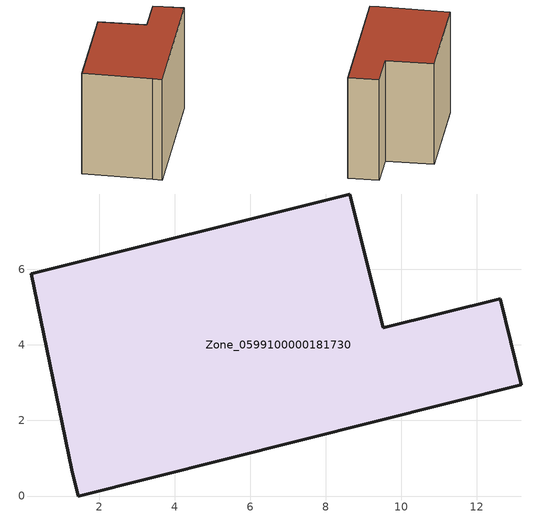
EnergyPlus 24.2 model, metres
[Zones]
Zone_0599100000181730
 floor ground (C_G): 1.45,0 1.27,0.7 0.2,5.88 8.64,8 9.52,4.45 12.61,5.22 13.18,2.95 z0
 wall outside (C_F): 13.18,2.95 12.61,5.22 9.52,4.45 8.64,8 0.2,5.88 1.27,0.7 1.45,0 13.18,2.95 z0:8.27
 roof outside (C_R): 1.27,0.7 1.45,0 13.18,2.95 12.61,5.22 9.52,4.45 8.64,8 0.2,5.88 z8.27
[BUILDING]
Pand.0599100000181730: North Axis=0; Terrain=City; Loads Convergence Tolerance Value=0.04; Temperature Convergence Tolerance Value=0.4; Solar Distribution=FullExterior; Maximum Number of Warmup Days=25; Minimum Number of Warmup Days=1
[Site:Location]
Rotterdam.The.Hague.AP_ZH_NLD Design_Conditions: Latitude=51.96; Longitude=4.45; Time Zone=1; Elevation=-4.5
[SITE:GROUNDTEMPERATURE:BUILDINGSURFACE]
18, 18, 18, 18, 18, 18, 18, 18, 18, 18, 18, 18
[MATERIAL] Thermal Absorptance=0.9; Solar Absorptance=0.7; Visible Absorptance=0.7
Name | Roughness | Thickness | Conductivity | Density | Specific Heat
G.TI.1975-1991 | MediumSmooth | 0.15 | 0.288461 | 540 | 1210
F.TI.1975-1991 | Rough | 0.3 | 0.230769 | 1920 | 840
R.TI.1975-1991 | MediumRough | 0.2 | 0.153846 | 1500 | 1000
[CONSTRUCTION]
C_G: G.TI.1975-1991
C_F: F.TI.1975-1991
C_R: R.TI.1975-1991
[ZONE]
Zone_0599100000181730: Type=1; Multiplier=1; Ceiling Height=Autocalculate; Volume=Autocalculate; Floor Area=autocalculate; Part of Total Floor Area=Yes
[ZONEINFILTRATION:DESIGNFLOWRATE]
Infil_Zone_0599100000181730: Zone or ZoneList or Space or SpaceList=Zone_0599100000181730; Schedule=AlwaysOn; Design Flow Rate Calculation Method=Flow/Area; Flow Rate per Floor Area=0.003; Constant Term Coefficient=1; Temperature Term Coefficient=0; Velocity Term Coefficient=0; Velocity Squared Term Coefficient=0
[HVACTEMPLATE:ZONE:IDEALLOADSAIRSYSTEM]
Zone_0599100000181730: Maximum Heating Supply Air Temperature=50; Minimum Cooling Supply Air Temperature=13; Maximum Heating Supply Air Humidity Ratio=0.0156; Minimum Cooling Supply Air Humidity Ratio=0.0077; Heating Limit=NoLimit; Cooling Limit=NoLimit; Dehumidification Control Type=ConstantSensibleHeatRatio; Cooling Sensible Heat Ratio=0.7; Dehumidification Setpoint=60; Humidification Control Type=None; Humidification Setpoint=30; Outdoor Air Method=None; Outdoor Air Flow Rate per Person=0.00944; Outdoor Air Flow Rate per Zone Floor Area=0; Outdoor Air Flow Rate per Zone=0; Demand Controlled Ventilation Type=None; Outdoor Air Economizer Type=NoEconomizer; Heat Recovery Type=None; Sensible Heat Recovery Effectiveness=0.7; Latent Heat Recovery Effectiveness=0.65
[ZONECONTROL:THERMOSTAT]
ThermostatControl_Zone_0599100000181730: Zone or ZoneList=Zone_0599100000181730; Control Type Schedule=DualSetpointControlType; Control 1=Thermostat_Zone_0599100000181730; Temperature Difference Between Cutout And Setpoint=0
[THERMOSTATSETPOINT:DUALSETPOINT]
Thermostat_Zone_0599100000181730: Heating Setpoint Temperature Schedule=HeatingSetpoint_Zone_0599100000181730; Cooling Setpoint Temperature Schedule=CoolingSetpoint_Zone_0599100000181730
[SCHEDULE:COMPACT]
HeatingSetpoint_Zone_0599100000181730: Through: 12/31, For: AllDays, Until: 24:00, 21
CoolingSetpoint_Zone_0599100000181730: Through: 12/31, For: AllDays, Until: 24:00, 24
DualSetpointControlType: Through: 12/31, For: AllDays, Until: 24:00, 4
AlwaysOn: Through: 12/31, For: AllDays, Until: 24:00, 1
